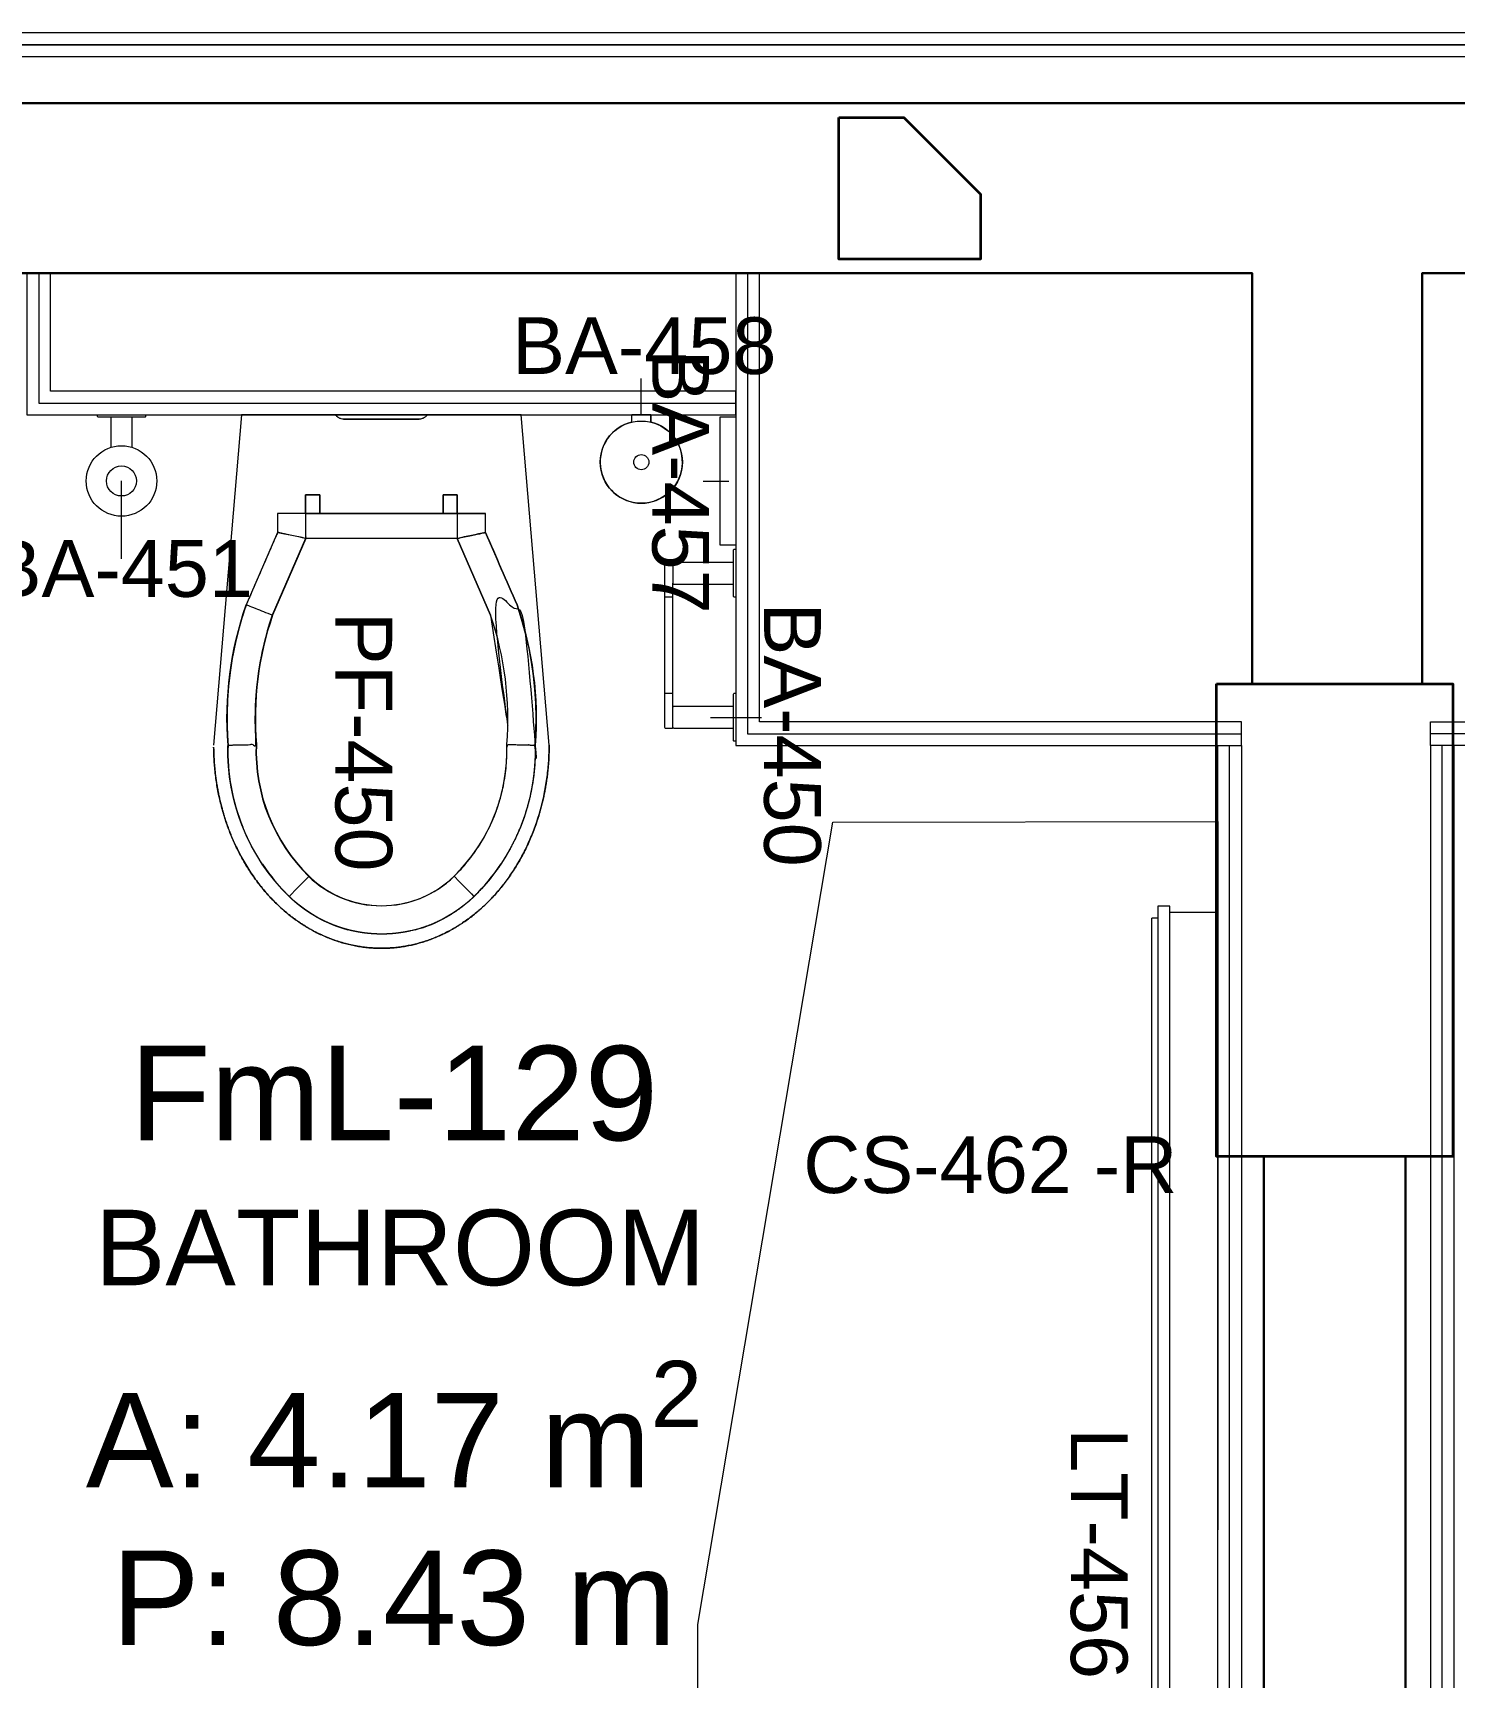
# Model space of a CAD drawing. Header units: centimetres. Extents: x 118932 to 154602, y -32682 to -23521.
# Drawn here: x 140095.6 to 140245.9, y -30544.3 to -30370.3 of the extents above; entities that cross this region are included whole.
import ezdxf

# ---------------------------------------------------------------- set-up
doc = ezdxf.new("R2010")
doc.units = ezdxf.units.CM
doc.header["$LTSCALE"] = 50
doc.header["$MEASUREMENT"] = 0
for name, color, linetype, lineweight, true_color in [('GEN_00_BL_Yazı', 7, 'Continuous', 0, 0x4f5250), ('GEN_00_BL_Ölçü Dış', 7, 'Continuous', 5, 0x766a5e), ('GEN_01_TA_Kolon', 7, 'Continuous', 35, 0xd05d28), ('GEN_02_TF_Islak Hacim', 7, 'Continuous', 5, 0x007cb0), ('GEN_02_TF_Mobilya', 7, 'Continuous', 5, 0x745e3d), ('GEN_05_ML_Alçıpan', 7, 'Continuous', 18, 0x008b29), ('GEN_05_ML_Alçıpan_giydirme', 7, 'Continuous', 18, 0x7ebab5), ('KALACAK DUVARLAR', 7, 'Continuous', 30, 0x005387)]:
    doc.layers.add(name, color=color, linetype=linetype, lineweight=lineweight, true_color=true_color)
doc.styles.add('ARIAL', font='arial.ttf')
doc.styles.add('Arial_6', font='arial.ttf', dxfattribs={"height": 59.53249999999996})

# ---------------------------------------------------------------- blocks, each defined once
blk = doc.blocks.new('LEVEL 0_B BLOK_KOLON')
at = {"layer": 'GEN_01_TA_Kolon'}
for points, elevation in [([(-811.1121921471786, -793.0795261819294), (-804.2335124909878, -793.0795261819294), (-796.1121921474114, -801.2008465257386), (-796.1110584691633, -808.0795261833264), (-811.1119992816821, -808.0795261816966)], -2.068722125861613e-07), ([(-771.1309794653207, -853.0310308213375), (-746.1309794054832, -853.0310308213375), (-746.1309794054832, -903.0454483001522), (-771.1309794653207, -903.0454483001522)], -7.534627147705041e-08)]:
    blk.add_lwpolyline(points, close=True, dxfattribs=dict(at, elevation=elevation))
blk = doc.blocks.new('KALACAK DUVALAR LEVEL 0 B BLOK')
at = {"layer": 'KALACAK DUVARLAR'}
blk.add_lwpolyline([(-863.8764892046456, -998.8188679559389), (-863.8764892046165, -955.3375758091861), (-654.4998355545395, -955.3388266695256), (-654.4998355545395, -937.3378526063789), (-876.6310398313799, -937.3378526068263), (-1091.499449929339, -937.337853717494), (-1091.499449929426, -955.3378526061533), (-881.8764892046165, -955.3378526067972), (-881.8764892046165, -998.8188676427235)], dxfattribs=at)
for points, elevation in [([(-880.6312977085181, -1048.833285434754), (-880.6312977088382, -1588.87508151216)], -5.565453088304812e-08), ([(-865.6312977120106, -1588.818867946626), (-865.6312977085181, -1048.833285434754)], -7.003103606819854e-08)]:
    blk.add_lwpolyline(points, dxfattribs=dict(at, elevation=elevation))
blk = doc.blocks.new('sanitary bag dispenser - BA-457 BAG DISPENSER-14823600-TYPE J')
at = {"layer": 'GEN_00_BL_Yazı'}
blk.add_line((144.9999999998836, -37.40748252975754), (144.9999999998836, -10.49820092064328), dxfattribs=at)
at = {"layer": 'GEN_02_TF_Islak Hacim'}
blk.add_lwpolyline([(212.9999999998836, -3.000000000116415), (212.9999999998836, -19.43181436625309), (76.99999999988358, -19.43181436625309), (76.99999999988358, -3.000000000116415)], close=True, dxfattribs=at)
at = {"layer": 'GEN_00_BL_Yazı', "insert": (5.878663913579658, -31.37134905031417), "char_height": 59.99999999999999, "width": 265.4210396752638, "attachment_point": 1, "style": 'Arial_6'}
blk.add_mtext('BA-457', dxfattribs=at)
blk = doc.blocks.new('Toilet_wall_hung_6505 - PF-450 TOILET-12873441-TYPE GxL')
at = {"layer": 'GEN_02_TF_Islak Hacim'}
for p, q in [((-91.8324204403907, 508.9112570367288), (-95.16203026054427, 512.3234511836199)), ((91.4247488748515, 508.9303767504171), (94.76495611004066, 512.3321966544027)), ((-177.4999999997672, 355), (-147.9647887323517, 5.500000000232831)), ((-177.4999999997672, 355), (-147.9647887323517, 5.500000000232831)), ((147.9647887325846, 5.500000001862645), (177.5000000002328, 355)), ((147.9647887325846, 5.500000001862645), (177.5000000002328, 355)), ((-80.19406980439089, 136.2413519554539), (-115.5406358734472, 217.5367191752885)), ((-115.5406358734472, 217.5367191752885), (-80.19406980439089, 136.2396172164008)), ((-80.19406980439089, 136.2396172164008), (-115.5406358734472, 217.5367191752885)), ((79.80593019560911, 136.2396172164008), (115.1524962647818, 217.5367191752885)), ((109.8059301956091, 129.999999992433), (143.1323062194278, 206.6506648474606)), ((109.8059301956091, 129.999999992433), (143.1323062194278, 206.6506648474606)), ((-110.1940698043909, 129.999999992433), (-110.1940698043909, 109.999999992433)), ((-110.1940698043909, 129.999999992433), (-110.1940698043909, 109.999999992433)), ((-80.19406980439089, 136.2396172164008), (79.80593019560911, 136.2396172164008)), ((-80.19406980439089, 109.999999992433), (-80.19406980439089, 136.2396172164008)), ((109.8059301956091, 109.999999992433), (109.8059301956091, 129.999999992433)), ((109.8059301956091, 109.999999992433), (109.8059301956091, 129.999999992433)), ((-110.1940698043909, 109.999999992433), (109.8059301956091, 109.999999992433)), ((-80.19406980439089, 109.999999992433), (-110.1940698043909, 109.999999992433)), ((-65.19999999995343, 89.999999992433), (-80.19999999995343, 89.999999992433)), ((80.20000000006985, 89.999999992433), (65.20000000006985, 89.999999992433)), ((-147.9647887323517, 5.500000000232831), (147.9647887325846, 5.500000001862645))]:
    blk.add_line(p, q, dxfattribs=at)
at = {"layer": 'GEN_02_TF_Islak Hacim', "flags": 128}
blk.add_lwpolyline([(-143.5204459124943, 206.6506650417577, -0.1028926520793798), (-162.6940700580599, 355.0000211439328, -0.2081472380731709), (-98.00872305769008, 515.1613378876355, -0.4072872596261914), (97.6205833456479, 515.1613379885675, -0.2081472521984395), (162.3059289491503, 355.0000162544893, -0.1028926618060806), (143.1323062194278, 206.6506648474606), (147.6641427372815, 220.6249265946681), (151.6335328461137, 234.7692355480976), (155.0341263689334, 249.0609638305614), (157.8604830809636, 263.4772477255901), (160.1080814149464, 277.9950242541963), (161.7733256926294, 292.591068070964), (162.8535518785939, 307.242028619512), (163.3470318410546, 321.924467488192), (163.2529761178885, 336.6148959069978), (162.5715351776453, 351.289812324103), (162.3059301956091, 354.9999999997672, 0.1030029902377948), (146.6214482205687, 441.8384031598689)], format="xyb", dxfattribs=at)
at = {"layer": 'GEN_02_TF_Islak Hacim'}
for points in [[(76.56922297435813, 493.7870349778095, 0.1951737102364178), (-0.04158638569060713, 524.9998943052487, 0.1960907445518089), (-77.0172577907797, 493.7286338406848, 0.2102157906826558), (-132.65794166259, 354.2746835044818)], [(80.16276268602815, 136.1693471191684), (115.5406358726323, 217.5367191722617, 0.1032290791750265), (132.6579416629393, 354.2746835044818, 0.2102157906826558), (77.01725779124536, 493.7286338402191, 0.1980671556698894), (3.958120942115784e-09, 524.9996784181567, 0.1980671556698894), (-77.0172577892663, 493.7286338421982), (-82.43998296570498, 499.2858588945819), (-91.83240247378126, 508.9112386244815)], [(-95.16204381664284, 512.3234650759259), (-97.9690363269765, 515.200079441187, 0.05136561223516341), (-126.2675480938051, 481.0449030203745)], [(132.2698003617115, 354.2746838098392, 0.2103475836994491), (76.56242984894197, 493.79391092679), (82.0024093769025, 499.3342350176536), (91.42473030590918, 508.9303578389809)], [(125.8794084851397, 481.0449030203745, 0.05136561223516352), (97.58089671831112, 515.200079441187), (94.76496993727051, 512.332210736582)]]:
    blk.add_lwpolyline(points, format="xyb", dxfattribs=at)
at = {"layer": 'GEN_02_TF_Islak Hacim', "flags": 128}
blk.add_lwpolyline([(-162.6940698043909, 354.9999999997672), (-163.524091135012, 340.332737194607), (-163.7669144632528, 325.6440146348905), (-163.4221513235243, 310.9573311432032), (-162.4903532633325, 296.2961822802899), (-160.9730109605007, 281.6840227567591), (-158.8725518395659, 267.1442289106781), (-156.1923361866502, 252.7000613105483), (-152.9366517751478, 238.3746275432641), (-149.1107070057187, 224.1908452470088), (-144.7206225738628, 210.1714054477634), (-143.520445828326, 206.6506648474606), (-110.1940698043909, 129.999999992433), (-110.1940698043909, 109.999999992433)], dxfattribs=at)
at = {"layer": 'GEN_02_TF_Islak Hacim'}
for points in [[(-65.19999999995343, 109.999999992433), (-65.19999999995343, 89.999999992433), (-80.19999999995343, 89.999999992433), (-80.19999999995343, 109.999999992433), (-80.19999999995343, 89.999999992433), (-65.19999999995343, 89.999999992433)], [(80.20000000006985, 109.999999992433), (80.20000000006985, 89.999999992433), (65.20000000006985, 89.999999992433), (65.20000000006985, 109.999999992433), (65.20000000006985, 89.999999992433), (80.20000000006985, 89.999999992433)]]:
    blk.add_lwpolyline(points, close=True, dxfattribs=at)
for centre, radius, start, end in [((-0.1940698043908924, 414.999999992433), 139.9999999999998, 104.713112339407, 119.5056488478491), ((-0.1940698043908924, 414.999999992433), 139.9999999999999, 60.44140170118173, 75.18098876530222), ((-0.1940698043908924, 414.999999992433), 109.9999999999944, 45.7018146388617, 134.2981853611383), ((53.6797313982388, 360.7548834200716), 186.4503185408559, 134.5052709801788, 181.9917510422398), ((-54.06786392186768, 360.7548881325638), 186.4503102135913, 358.0082460124503, 45.49472956506647), ((203.5236424021423, 326.9186125372071), 337.2927693665904, 175.3479252573363, 198.9227847012186), ((-203.9117370892782, 326.9186021421338), 337.2927235016795, 341.0772144879488, 4.652076373524905)]:
    blk.add_arc(centre, radius, start, end, dxfattribs=at)
for points, weights, knots in [([(-177.5, 355), (-177.4999999998836, 433.6954618138261), (-145.0152454139898, 501.8477309069131), (-88.74999999976717, 541.1954618138261), (-32.48475458589382, 580.5431927205063), (32.48475458612666, 580.5431927205063), (88.75000000023283, 541.1954618137097), (145.015245414339, 501.8477309067967), (177.5000000002328, 433.6954618137098), (177.5000000002328, 355), (177.5000000002328, 371.0819623933639), (174.5081322797341, 403.24509768805), (161.2697634950746, 449.0712193055078), (139.9446580567164, 490.1800485517597), (111.6021331066731, 524.5104308855953), (77.66344849648885, 550.3408402897185), (39.83025506802369, 566.3760475500021), (13.27696895285044, 570), (2.328306436538696e-10, 570), (-13.27696895261761, 570), (-39.83025506790727, 566.3760475500021), (-77.66344849637244, 550.3408402897185), (-111.6021331065567, 524.5104308855953), (-139.9446580566, 490.1800485517597), (-161.2697634948418, 449.0712193055078), (-174.5081322795013, 403.24509768805), (-177.4999999997672, 371.0819623933639), (-177.4999999997672, 355)], [1, 0.9106836025229589, 0.9106836025229589, 0.9999999999999999, 0.9106836025229588, 0.9106836025229588, 1, 0.9106836025229591, 0.9106836025229591, 1, 1, 1, 1, 1, 1, 1, 1, 1, 1, 1, 1, 1, 1, 1, 1, 1, 1, 1], [0, 0, 0, 0, 1.047197551196598, 1.047197551196598, 1.047197551196598, 2.094395102393197, 2.094395102393197, 2.094395102393197, 3.141592653589797, 3.141592653589797, 3.141592653589797, 3.284449796446939, 3.427306939304082, 3.570164082161225, 3.713021225018368, 3.855878367875511, 3.998735510732654, 4.141592653589797, 4.141592653589797, 4.141592653589797, 4.284449796446939, 4.427306939304082, 4.570164082161225, 4.713021225018368, 4.855878367875511, 4.998735510732654, 5.141592653589797, 5.141592653589797, 5.141592653589797, 5.141592653589797]), ([(-115.5406358721666, 217.5367191722617), (-130.6494930611225, 261.6088817132404), (-136.4366200566292, 307.8381174599053), (-132.6579416620079, 354.274683506228), (-136.4366200971417, 307.8381177182309), (-130.6494936542585, 261.6088817126583), (-115.5406358734472, 217.5367191756377), (-117.6298573071836, 216.7274461190682), (-121.8081229113741, 215.1027123290114), (-129.7649788194103, 212.0104908599751), (-137.3150593546452, 209.0699516624445), (-142.4515416671056, 207.0676702725468), (-143.5203154120827, 206.6503648901125), (-143.5204458280932, 206.6506648474606), (-160.0784609639086, 254.4303196020192), (-166.5602058765944, 304.580596334883), (-162.6940698048566, 354.9999999941792), (-162.7185005719075, 356.5241664081113), (-162.7429313394241, 358.0483328163391), (-162.7673621069407, 359.5724992246833), (-162.7254141577287, 362.457992792828), (-162.6834662085166, 365.3434863610892), (-162.6415182593046, 368.2289799294667), (-162.4842148973839, 371.1104879400227), (-162.3269115354633, 373.9919959506951), (-162.1696081737755, 376.8735039611347), (-161.8972010508878, 379.7464166160207), (-161.6247939281166, 382.6193292706739), (-161.3523868052289, 385.4922419255599), (-160.9653117147973, 388.3519631773233), (-160.5782366244821, 391.2116844288539), (-160.1911615339341, 394.0714056805009), (-159.6900377135025, 396.9133605848765), (-159.188913893071, 399.7553154894849), (-158.6877900726395, 402.5972703942098), (-158.0734192135278, 405.416912429966), (-157.4590483541833, 408.2365544657223), (-156.8446774953045, 411.056196501595), (-156.1180424594786, 413.8490148428828), (-155.3914074236527, 416.6418331841705), (-154.6647723880596, 419.4346515254583), (-153.8270356367575, 422.1961782586295), (-152.9892988855718, 424.9577049919171), (-152.151562134386, 427.7192317252047), (-151.2040638679173, 430.4450489968294), (-150.2565656012157, 433.1708662682213), (-149.3090673347469, 435.896683539846), (-148.2533233478898, 438.5824306233553), (-147.1975793611491, 441.2681777069811), (-146.141835374292, 443.9539247906068), (-144.9795346324099, 446.5953050638782), (-143.8172338906443, 449.2366853371495), (-142.6549331488786, 451.8780656104209), (-141.3879350852221, 454.4708534283563), (-140.1209370213328, 457.0636412464082), (-138.8539389576763, 459.6564290645765), (-137.4842704987386, 462.1964765198063), (-136.114602039801, 464.7365239751525), (-134.7449335806305, 467.2765714306151), (-133.274785903981, 469.759814989171), (-131.8046382270986, 472.2430585476104), (-130.3344905505655, 474.7263021062827), (-128.7662155784201, 477.1487691081129), (-127.1979406066239, 479.5712361098267), (-125.6296656344784, 481.9937031118898), (-123.9657722727861, 484.3515181265539), (-122.301878910861, 486.7093331411015), (-120.6379855491687, 489.0671481556492), (-118.8811356719816, 491.3565391820157), (-117.124285794911, 493.645930208615), (-115.3674359178403, 495.9353212350979), (-113.5204401103547, 498.1526257359656), (-111.673444302869, 500.3699302369496), (-109.8264484954998, 502.5872347379336), (-107.8922615570482, 504.7289054992143), (-105.9580746183638, 506.870576260495), (-104.0238876795629, 509.0122470217757), (-102.0056038966868, 511.0748578270432), (-99.98732011357788, 513.1374686321942), (-97.96903633058537, 515.2000794373453), (-97.48012777685653, 515.6702672408428), (-96.9912192231277, 516.1404550442239), (-96.50231066928245, 516.6106428479543), (-95.12218457798008, 517.8673177653691), (-93.74205848644488, 519.1239926829003), (-92.36193239490967, 520.3806676004315), (-90.93265666393563, 521.5811469885521), (-89.50338093284518, 522.7816263766726), (-88.07410520187113, 523.9821057646768), (-86.59796636761166, 525.124469112372), (-85.12182753335219, 526.2668324603001), (-83.64568869885989, 527.4091958079953), (-82.12504826846998, 528.4916155778337), (-80.60440783808008, 529.5740353476722), (-79.08376740769017, 530.6564551172778), (-77.52105808153283, 531.6771996684838), (-75.95834875537548, 532.6979442195734), (-74.3956394289853, 533.7186887707794), (-72.79336120875087, 534.6761251296848), (-71.1910829882836, 535.6335614883574), (-69.58880476804916, 536.5909978473792), (-67.94952095695771, 537.483594320016), (-66.31023714563344, 538.3761907926528), (-64.67095333442558, 539.2687872651732), (-62.99728643684648, 540.0951158876996), (-61.32361953915097, 540.9214445102261), (-59.64995264145546, 541.747773132869), (-57.94458016753197, 542.5065119557548), (-56.23920769349206, 543.2652507786406), (-54.53383521945216, 544.0239896016428), (-52.79948540125042, 544.713924804586), (-51.06513558281586, 545.4038600075291), (-49.33078576473054, 546.0937952104723), (-47.57023319171276, 546.7138230444398), (-45.80968061904423, 547.3338508784072), (-44.04912804602645, 547.9538787121419), (-42.26518922718242, 548.5030072648078), (-40.48125040833838, 549.0521358174738), (-38.69731158949435, 549.6012643700233), (-36.89284044620581, 550.0786151527427), (-35.08836930303369, 550.5559659355786), (-33.28389815986156, 551.033316718298), (-31.46178146102466, 551.4381260715891), (-29.63966476218775, 551.842935425113), (-27.81754806323443, 552.2477447786368), (-25.98070080694743, 552.5793650941923), (-24.14385355054401, 552.9109854097478), (-22.30700629425701, 553.2426057253033), (-20.45836704433896, 553.5005064811558), (-18.60972779430449, 553.7584072371246), (-16.76108854450285, 554.0163079928607), (-14.90361472917721, 554.200076602865), (-13.04614091385156, 554.3838452128693), (-11.18866709829308, 554.5676138231065), (-9.325330279534683, 554.6769562966656), (-7.4619934608927, 554.7862987702247), (-5.598656642250717, 554.8956412437838), (-3.732437761500478, 554.9303826563992), (-1.866218880750239, 554.9651240688981), (0, 554.9998654813971), (0.5489211170934141, 554.9958760169102), (1.097842234303243, 554.9918865526561), (1.646763351396658, 554.9878970882855), (3.512280127848499, 554.9260340621695), (5.377796904067509, 554.864171035937), (7.243313680170104, 554.8023080095882), (9.104864380788058, 554.6658936933381), (10.96641508152243, 554.5294793770881), (12.82796578214038, 554.3930650609545), (14.68257232301403, 554.1823176885955), (16.53717886388768, 553.97157031612), (18.39178540511057, 553.760822943761), (20.23648081137799, 553.4760796660557), (22.08117621799465, 553.1913363884669), (23.92587162402924, 552.906593110878), (25.75770477671176, 552.5483094562078), (27.58953792962711, 552.1900258017704), (29.42137108265888, 551.8317421471002), (31.23741143930238, 551.4004912931705), (33.05345179617871, 550.9692404393572), (34.8694921528222, 550.5379895853112), (36.66683443647344, 550.0344614414498), (38.46417672024108, 549.5309332973557), (40.26151900435798, 549.0274051533779), (42.0372878506314, 548.4524052570341), (43.81305669690482, 547.8774053606903), (45.58882554317825, 547.3024054642301), (47.3401801007567, 546.6568536926061), (49.09153465845156, 546.0113019208657), (50.84288921614643, 545.3657501492416), (52.56702769140247, 544.6506792474538), (54.29116616689134, 543.935608345666), (56.01530464214738, 543.2205374438781), (57.70946878148243, 542.4370913729072), (59.40363292058464, 541.6536453019362), (61.09779705980327, 540.8701992307324), (62.75927656155545, 540.019631337258), (64.42075606342405, 539.1690634435508), (66.08223556505982, 538.3184955499601), (67.70837241690606, 537.4021665608743), (69.33450926851947, 536.4858375716722), (70.96064612036571, 535.5695085827028), (72.54883884976152, 534.5888844291912), (74.13703157939017, 533.6082602755632), (75.72522430878598, 532.6276361218188), (77.27293214644305, 531.584285593126), (78.82063998421654, 530.5409350644331), (80.36834782187361, 529.4975845357403), (81.87309476535302, 528.393176770187), (83.37784170894884, 527.2887690047501), (84.88258865254465, 526.1843612391967), (86.34196742775384, 525.0206630537286), (87.80134620307945, 523.8569648682605), (89.26072497817222, 522.693266682676), (90.67240089050028, 521.4721397460671), (92.08407680271193, 520.2510128094582), (93.49575271504, 519.0298858727328), (94.85746738407761, 517.7532837276813), (96.21918205311522, 516.4766815826297), (97.58089672192, 515.2000794373453), (98.65724569873419, 514.1206569147762), (99.73359467566479, 513.0412343922071), (100.8099436525954, 511.9618118694052), (102.7842010833556, 509.8570220082765), (104.7584585139994, 507.752232146915), (106.7327159447595, 505.6474422855536), (108.6212250348181, 503.465386791504), (110.5097341251094, 501.2833312974544), (112.3982432151679, 499.1012758034049), (114.1979827530449, 496.8454454998719), (115.9977222911548, 494.5896151962224), (117.7974618289154, 492.3337848926894), (119.5055526153883, 490.0077886270592), (121.2136434017448, 487.6817923613125), (122.9217341882177, 485.3557960955659), (124.5354436421767, 482.9633549655555), (126.1491530961357, 480.5709138354287), (127.7628625500947, 478.1784727054182), (129.2796090808697, 475.7234141064109), (130.7963556114119, 473.2683555074036), (132.313102141954, 470.8132969083963), (133.730459278333, 468.2995484104613), (135.1478164148284, 465.7857999126427), (136.5651735512074, 463.2720514148241), (137.8808738243533, 460.7036344794324), (139.1965740976157, 458.1352175440406), (140.5122743709944, 455.5668006086489), (141.7242129411316, 452.9478241549805), (142.9361515112687, 450.328847701312), (144.148090081173, 447.7098712475272), (145.2543281050166, 445.0445250791963), (146.3605661290931, 442.3791789108654), (147.4668041529367, 439.713832742651), (148.4655718856957, 437.0063808447449), (149.4643396185711, 434.2989289469551), (150.4631073513301, 431.5914770492818), (151.3528069778113, 428.8462507675868), (152.242506604176, 426.1010244860081), (153.13220623089, 423.355798204313), (153.9114144211635, 420.5771893152269), (154.6906226116698, 417.7985804260243), (155.4698308018269, 415.0199715370545), (156.1373009893578, 412.2124252218055), (156.804771177005, 409.4048789067892), (157.4722413645359, 406.5973325916566), (158.0269057393307, 403.7653403257718), (158.5815701141255, 400.9333480597707), (159.1362344891531, 398.1013557940023), (159.5772057063878, 395.2494481607573), (160.0181769236224, 392.3975405275123), (160.4591481407406, 389.5456328943837), (160.7857207405614, 386.6783723377157), (161.1122933404986, 383.8111117810477), (161.4388659406686, 380.9438512243796), (161.6505174766062, 378.0658247495303), (161.8621690127766, 375.1877982745646), (162.0738205490634, 372.3097717997152), (162.1702124238946, 369.4255836351076), (162.2666042987257, 366.5413954705), (162.3629961735569, 363.6572073058924), (162.3439741808688, 360.771471537184), (162.3249521882972, 357.885735768592), (162.3059301956091, 354.9999999997672)], [1, 0.9859414872090967, 0.9859414872090967, 1, 0.9859414838712147, 0.9859414838712147, 1, 1, 1, 1, 1, 1, 1, 1, 0.9860320142406597, 0.9860320142406597, 1, 1, 1, 1, 1, 1, 1, 1, 1, 1, 1, 1, 1, 1, 1, 1, 1, 1, 1, 1, 1, 1, 1, 1, 1, 1, 1, 1, 1, 1, 1, 1, 1, 1, 1, 1, 1, 1, 1, 1, 1, 1, 1, 1, 1, 1, 1, 1, 1, 1, 1, 1, 1, 1, 1, 1, 1, 1, 1, 1, 1, 1, 1, 1, 1, 1, 1, 1, 1, 1, 1, 1, 1, 1, 1, 1, 1, 1, 1, 1, 1, 1, 1, 1, 1, 1, 1, 1, 1, 1, 1, 1, 1, 1, 1, 1, 1, 1, 1, 1, 1, 1, 1, 1, 1, 1, 1, 1, 1, 1, 1, 1, 1, 1, 1, 1, 1, 1, 1, 1, 1, 1, 1, 1, 1, 1, 1, 1, 1, 1, 1, 1, 1, 1, 1, 1, 1, 1, 1, 1, 1, 1, 1, 1, 1, 1, 1, 1, 1, 1, 1, 1, 1, 1, 1, 1, 1, 1, 1, 1, 1, 1, 1, 1, 1, 1, 1, 1, 1, 1, 1, 1, 1, 1, 1, 1, 1, 1, 1, 1, 1, 1, 1, 1, 1, 1, 1, 1, 1, 1, 1, 1, 1, 1, 1, 1, 1, 1, 1, 1, 1, 1, 1, 1, 1, 1, 1, 1, 1, 1, 1, 1, 1, 1, 1, 1, 1, 1, 1, 1, 1, 1, 1, 1, 1, 1, 1, 1, 1, 1, 1, 1, 1, 1, 1, 1, 1, 1, 1, 1, 1, 1, 1, 1, 1, 1, 1], [0, 0, 0, 0, 0.4114589115173874, 0.4114589115173874, 0.4114589115173874, 0.8229178720536812, 0.8229178720536812, 0.8229178720536812, 0.965775014910824, 1.108632157767967, 1.394346443482253, 1.608632157767967, 1.822917872053681, 1.822917872053681, 1.822917872053681, 2.233045212573849, 2.233045212573849, 2.233045212573849, 3.233045212573849, 3.233045212573849, 3.233045212573849, 4.233045212573849, 4.233045212573849, 4.233045212573849, 5.233045212573849, 5.233045212573849, 5.233045212573849, 6.233045212573849, 6.233045212573849, 6.233045212573849, 7.233045212573849, 7.233045212573849, 7.233045212573849, 8.233045212573849, 8.233045212573849, 8.233045212573849, 9.233045212573849, 9.233045212573849, 9.233045212573849, 10.23304521257385, 10.23304521257385, 10.23304521257385, 11.23304521257385, 11.23304521257385, 11.23304521257385, 12.23304521257385, 12.23304521257385, 12.23304521257385, 13.23304521257385, 13.23304521257385, 13.23304521257385, 14.23304521257385, 14.23304521257385, 14.23304521257385, 15.23304521257385, 15.23304521257385, 15.23304521257385, 16.23304521257385, 16.23304521257385, 16.23304521257385, 17.23304521257385, 17.23304521257385, 17.23304521257385, 18.23304521257385, 18.23304521257385, 18.23304521257385, 19.23304521257385, 19.23304521257385, 19.23304521257385, 20.23304521257385, 20.23304521257385, 20.23304521257385, 21.23304521257385, 21.23304521257385, 21.23304521257385, 22.23304521257385, 22.23304521257385, 22.23304521257385, 23.23304521257385, 23.23304521257385, 23.23304521257385, 24.23304521257385, 24.23304521257385, 24.23304521257385, 25.23304521257385, 25.23304521257385, 25.23304521257385, 26.23304521257385, 26.23304521257385, 26.23304521257385, 27.23304521257385, 27.23304521257385, 27.23304521257385, 28.23304521257385, 28.23304521257385, 28.23304521257385, 29.23304521257385, 29.23304521257385, 29.23304521257385, 30.23304521257385, 30.23304521257385, 30.23304521257385, 31.23304521257385, 31.23304521257385, 31.23304521257385, 32.23304521257385, 32.23304521257385, 32.23304521257385, 33.23304521257385, 33.23304521257385, 33.23304521257385, 34.23304521257385, 34.23304521257385, 34.23304521257385, 35.23304521257385, 35.23304521257385, 35.23304521257385, 36.23304521257385, 36.23304521257385, 36.23304521257385, 37.23304521257385, 37.23304521257385, 37.23304521257385, 38.23304521257385, 38.23304521257385, 38.23304521257385, 39.23304521257385, 39.23304521257385, 39.23304521257385, 40.23304521257385, 40.23304521257385, 40.23304521257385, 41.23304521257385, 41.23304521257385, 41.23304521257385, 42.23304521257385, 42.23304521257385, 42.23304521257385, 43.23304521257385, 43.23304521257385, 43.23304521257385, 44.23304521257385, 44.23304521257385, 44.23304521257385, 45.23304521257385, 45.23304521257385, 45.23304521257385, 46.23304521257385, 46.23304521257385, 46.23304521257385, 47.23304521257385, 47.23304521257385, 47.23304521257385, 48.23304521257385, 48.23304521257385, 48.23304521257385, 49.23304521257385, 49.23304521257385, 49.23304521257385, 50.23304521257385, 50.23304521257385, 50.23304521257385, 51.23304521257385, 51.23304521257385, 51.23304521257385, 52.23304521257385, 52.23304521257385, 52.23304521257385, 53.23304521257385, 53.23304521257385, 53.23304521257385, 54.23304521257385, 54.23304521257385, 54.23304521257385, 55.23304521257385, 55.23304521257385, 55.23304521257385, 56.23304521257385, 56.23304521257385, 56.23304521257385, 57.23304521257385, 57.23304521257385, 57.23304521257385, 58.23304521257385, 58.23304521257385, 58.23304521257385, 59.23304521257385, 59.23304521257385, 59.23304521257385, 60.23304521257385, 60.23304521257385, 60.23304521257385, 61.23304521257385, 61.23304521257385, 61.23304521257385, 62.23304521257385, 62.23304521257385, 62.23304521257385, 63.23304521257385, 63.23304521257385, 63.23304521257385, 64.23304521257384, 64.23304521257384, 64.23304521257384, 65.23304521257384, 65.23304521257384, 65.23304521257384, 66.23304521257384, 66.23304521257384, 66.23304521257384, 67.23304521257384, 67.23304521257384, 67.23304521257384, 68.23304521257384, 68.23304521257384, 68.23304521257384, 69.23304521257384, 69.23304521257384, 69.23304521257384, 70.23304521257384, 70.23304521257384, 70.23304521257384, 71.23304521257384, 71.23304521257384, 71.23304521257384, 72.23304521257384, 72.23304521257384, 72.23304521257384, 73.23304521257384, 73.23304521257384, 73.23304521257384, 74.23304521257384, 74.23304521257384, 74.23304521257384, 75.23304521257384, 75.23304521257384, 75.23304521257384, 76.23304521257384, 76.23304521257384, 76.23304521257384, 77.23304521257384, 77.23304521257384, 77.23304521257384, 78.23304521257384, 78.23304521257384, 78.23304521257384, 79.23304521257384, 79.23304521257384, 79.23304521257384, 80.23304521257384, 80.23304521257384, 80.23304521257384, 81.23304521257384, 81.23304521257384, 81.23304521257384, 82.23304521257384, 82.23304521257384, 82.23304521257384, 83.23304521257384, 83.23304521257384, 83.23304521257384, 84.23304521257384, 84.23304521257384, 84.23304521257384, 84.23304521257384]), ([(-76.95056945760734, 493.79391092679), (-114.8216524077579, 456.6087368606823), (-134.5026565837907, 407.3176203307231), (-132.6579399703769, 354.2746838098392), (-136.0046623208327, 354.3547543237219), (-142.7289363244781, 354.5096645274898), (-152.7246939592296, 354.7531769170891), (-160.6381387435831, 354.9484343110817), (-162.6940648267046, 354.9998128571315), (-162.6940698043909, 354.9999999997672), (-163.0885665253736, 369.8318721406395), (-161.9613002188271, 384.6261051230831), (-159.3241364139831, 399.2269758480834)], [1, 0.943504881061637, 0.943504881061637, 1, 1, 1, 1, 1, 1, 1, 0.9964913558062053, 0.9964913558062053, 0.9999999999999999], [0, 0, 0, 0, 0.8293002945074228, 0.8293002945074228, 0.8293002945074228, 1.043586008793137, 1.257871723078851, 1.543586008793137, 1.829300294507423, 1.829300294507423, 1.829300294507423, 2.034582329760802, 2.034582329760802, 2.034582329760802, 2.034582329760802]), ([(162.3059301959584, 354.9999999941792), (166.172066267929, 304.580596334883), (159.6903213552432, 254.4303196020192), (143.1323062202428, 206.6506648494396), (132.0235142116435, 181.1004432290792), (120.9147222037427, 155.5502216108143), (109.8059301957255, 129.999999992433), (109.8059301956091, 123.3333333258051), (109.8059301956091, 116.6666666590609), (109.8059301956091, 109.999999992433), (99.80593019560911, 109.999999992433), (89.80593019560911, 109.999999992433), (79.80593019560911, 109.999999992433), (79.80593019560911, 118.7465390671277), (79.80593019560911, 127.4930781417061), (79.80593019560911, 136.2396172164008), (91.58811888529453, 163.3386512028519), (103.37030757498, 190.4376851889538), (115.1524962646654, 217.5367191752885), (130.2613540455932, 261.6088817126583), (136.0484804882435, 307.8381177182309), (132.2698003614787, 354.2746838124003), (135.6166728320532, 354.3497666139156), (142.3407543633366, 354.5123216637876), (152.3365796516882, 354.7522334025707), (160.2499995866092, 354.9485232601874), (162.3059074268676, 355.0002969329944), (162.3059301956091, 354.9999999997672)], [1, 0.9860320142406597, 0.9860320142406597, 1, 1, 1, 1, 1, 1, 1, 1, 1, 1, 1, 1, 1, 1, 1, 1, 0.9859414838712147, 0.9859414838712147, 1, 1, 1, 1, 1, 1, 1], [0, 0, 0, 0, 0.4101273405201677, 0.4101273405201677, 0.4101273405201677, 1.410127340520168, 1.410127340520168, 1.410127340520168, 2.410127340520168, 2.410127340520168, 2.410127340520168, 3.410127340520168, 3.410127340520168, 3.410127340520168, 4.410127340520168, 4.410127340520168, 4.410127340520168, 5.410127340520168, 5.410127340520168, 5.410127340520168, 5.821586301056461, 5.821586301056461, 5.821586301056461, 6.035872015342176, 6.25015772962789, 6.535872015342176, 6.821586301056461, 6.821586301056461, 6.821586301056461, 6.821586301056461])]:
    blk.add_rational_spline(points, weights, degree=3, knots=knots, dxfattribs=at)
for points, knots in [([(115.1524962647818, 217.5367191752885), (118.2863395826425, 216.3228052491322), (124.5579219795763, 213.8832396742655), (133.8540306555806, 210.2677017758833), (141.2190576988505, 207.3971125819953), (143.1321323304437, 206.6502649021568), (143.1323062194278, 206.6506648474606)], [-1, -1, -1, -1, -0.7857142857142857, -0.5714285714285714, -0.2857142857142857, 0, 0, 0, 0]), ([(-80.19406980439089, 136.2396172164008), (-82.81206368235871, 135.6829641372897), (-88.04773868096527, 134.6118054175749), (-95.36666603735648, 133.0823475008365), (-101.6500159956049, 131.7776562061626), (-108.0858738939278, 130.4371506870957), (-110.1940698043909, 130.0048296613386), (-110.1940698043909, 129.999999992433), (-121.3028618124081, 155.5502216108143), (-132.4116538204253, 181.1004432290792), (-143.520445828326, 206.6506648474606), (-132.4116538759554, 181.1004433573689), (-121.3028618402313, 155.5502216749592), (-110.1940698043909, 129.9999999926658), (-100.1940698043909, 132.0804506468121), (-90.19406980439089, 134.1609013009584), (-80.19406980439089, 136.2413519553374), (-26.86073647090234, 136.2413519554539), (26.4725968624698, 136.2413519554539), (79.80593019572552, 136.2413519554539), (79.80593019560911, 127.4942346344469), (79.80593019560911, 118.7471173133235), (79.80593019560911, 109.999999992433), (26.4725968624698, 109.999999992433), (-26.86073647090234, 109.999999992433), (-80.19406980427448, 109.999999992433), (-80.19406980439089, 118.7471173133235), (-80.19406980439089, 127.4942346344469), (-80.19406980439089, 136.2413519554539), (-26.86073647090234, 136.2413519554539), (26.4725968624698, 136.2413519554539), (79.80593019572552, 136.2413519554539), (89.83093695854768, 134.2184168554377), (99.85594372113701, 132.1954817555379), (109.8809504839592, 130.1725466555217)], [0, 0, 0, 0, 0.1666666666666667, 0.3333333333333333, 0.5, 0.6666666666666666, 1, 1, 1, 2, 2, 2, 3, 3, 3, 4, 4, 4, 5, 5, 5, 6, 6, 6, 7, 7, 7, 8, 8, 8, 9, 9, 9, 10, 10, 10, 10]), ([(79.80593019560911, 136.2396172164008), (82.42876610625535, 135.7062445683405), (87.65734582289588, 134.6009718228597), (94.979149752995, 133.0853444361128), (101.2616363393608, 131.7765020594234), (107.6982634569285, 130.4396949379006), (109.8040044804802, 129.995570847881), (109.8059301956091, 129.999999992433)], [0, 0, 0, 0, 0.1666666666666667, 0.3333333333333333, 0.5, 0.6666666666666666, 1, 1, 1, 1]), ([(-48.32714577240404, 5.537008751067333), (-48.20220058702398, 5.724912486504763), (-47.94395522971172, 6.086175112752244), (-47.52376588829793, 6.598165537579916), (-46.92690672853496, 7.23544032254722), (-46.10502717841882, 7.95622658834327), (-45.19608318607789, 8.563546927412972), (-44.42604482930619, 8.975132326595485), (-43.63074305525515, 9.33547843573615), (-42.18154727190267, 9.827555878437124), (-40.87266462598927, 10), (-39.99999999976717, 10), (-13.33333333313931, 10), (13.33333333337214, 10), (40.00000000023283, 10), (13.33333333337214, 10), (-13.33333333325572, 10), (-40, 10), (-13.33333333313931, 10), (13.33333333360497, 10), (40.00000000023283, 10), (40.89212696754839, 10), (42.17805756954476, 9.827546084183268), (43.83709974843077, 9.265197981731035), (44.82057932089083, 8.781717134756036), (45.55553727282677, 8.3206316747237), (46.27035269094631, 7.812061801552773), (46.92875643714797, 7.23544152546674), (47.52029149816372, 6.598165315692313), (47.94345362577587, 6.086175156524405), (48.20231278450228, 5.724912540521473), (48.3273503256496, 5.537008795072325)], [0, 0, 0, 0, 0.04309644056668727, 0.08476310723335395, 0.1264297739000206, 0.2097631072333539, 0.2930964405666873, 0.3347631072333539, 0.3764297739000206, 0.459763107233354, 0.6264297739000206, 0.6264297739000206, 0.6264297739000206, 1.626429773900021, 1.626429773900021, 1.626429773900021, 2.62642977390002, 2.62642977390002, 2.62642977390002, 3.62642977390002, 3.62642977390002, 3.62642977390002, 3.793096440566687, 3.87642977390002, 3.959763107233354, 4.00142977390002, 4.043096440566687, 4.12642977390002, 4.168096440566687, 4.209763107233353, 4.252859547758105, 4.252859547758105, 4.252859547758105, 4.252859547758105])]:
    blk.add_open_spline(points, degree=3, knots=knots, dxfattribs=at)
at = {"layer": 'GEN_00_BL_Yazı', "insert": (49.46050974831451, 213.9687826319132), "char_height": 59.9999999999994, "width": 260.7094235863512, "attachment_point": 7, "rotation": 89.99999999999999, "style": 'Arial_6'}
blk.add_mtext('PF-450', dxfattribs=at)
blk = doc.blocks.new('Accessory-Tissue_Holder-KOHLER-Composed-K-73148 - BA-451 SPARE TP-14820996-TYPE GxL')
at = {"layer": 'GEN_00_BL_Yazı'}
blk.add_line((-52677.95209743921, -5376.578930355376), (-52678.0833713006, -5293.990553202922), dxfattribs=at)
at = {"layer": 'GEN_02_TF_Islak Hacim'}
blk.add_lwpolyline([(-52653.41058490821, -5226.663998528617), (-52667.21006418974, -5226.663998528733), (-52688.7627542672, -5226.663998528617), (-52702.56223354815, -5226.663998528733, -0.414213562373095), (-52703.38851353817, -5225.837718538824), (-52703.38851353794, -5224.163998528617), (-52652.58430491854, -5224.163998528617), (-52652.58430491819, -5225.837718538824, -0.414213562373095)], format="xyb", close=True, dxfattribs=at)
for points in [[(-52688.7627542672, -5226.663998528617, 0.414213562373095), (-52689.43640715012, -5227.337651412003), (-52689.43640715012, -5258.628829290858)], [(-52666.53641130647, -5258.629991742666), (-52666.53641130624, -5227.337651412003, 0.414213562373095), (-52667.21006418974, -5226.663998528733)]]:
    blk.add_lwpolyline(points, format="xyb", dxfattribs=at)
for radius in [37.30444775345772, 15.87961702811097]:
    blk.add_circle((-52677.98821147473, -5294.133204203914), radius, dxfattribs=at)
at = {"layer": 'GEN_00_BL_Yazı', "insert": (-52538.9292987372, -5356.757574870484), "char_height": 59.99999999999928, "width": 265.4210396752608, "attachment_point": 3, "style": 'Arial_6'}
blk.add_mtext('BA-451', dxfattribs=at)
blk = doc.blocks.new('Accessory-Tissue_Holder-KOHLER-Composed-K-73147 - BA-450 TOILET PAPER HOLDER-14820997-TYPE GxL')
at = {"layer": 'GEN_00_BL_Yazı'}
blk.add_line((-51986.67166185484, -5251.059341354296), (-51986.67166185484, -5197.083686678554), dxfattribs=at)
at = {"layer": 'GEN_02_TF_Islak Hacim', "lineweight": 13}
for p, q in [((-52113.78640922881, -5290.7304047785), (-52113.78640922881, -5299.626498528407)), ((-52012.18640922895, -5299.626498528407), (-52012.18640922895, -5290.7304047785))]:
    blk.add_line(p, q, dxfattribs=at)
for points in [[(-52113.78640922881, -5224.163998528617), (-52113.78640922881, -5225.866771610803, -0.414213562373095), (-52114.58363614662, -5226.663998528617), (-52128.5400045712, -5226.663998528617), (-52149.83281388681, -5226.663998528617), (-52163.78918231104, -5226.663998528617, -0.414213562373095), (-52164.58640922885, -5225.866771610803), (-52164.58640922885, -5224.163998528617), (-52113.78640922881, -5224.163998528617)], [(-51961.38640922878, -5224.163998528617), (-51961.38640922878, -5225.866771610919, -0.414213562373095), (-51962.18363614671, -5226.663998528617), (-51976.14000457095, -5226.663998528617), (-51997.4328138869, -5226.663998528617), (-52011.38918231102, -5226.663998528617, -0.414213562373095), (-52012.18640922895, -5225.866771610919), (-52012.18640922895, -5224.163998528617), (-51961.38640922878, -5224.163998528617)], [(-51976.15070327977, -5290.7304047785, 0.414213562373095), (-51975.33635690319, -5289.91605840181), (-51975.33635690319, -5227.467646196368, 0.414213562373095), (-51976.14000457095, -5226.663998528617), (-51997.43281388679, -5226.663998528617, 0.414213562373095), (-51998.23646155454, -5227.467646196368), (-51998.23646155454, -5289.91605840181, 0.414213562373095), (-51997.42211517796, -5290.7304047785)], [(-52149.82211517787, -5290.7304047785, 0.414213562373095), (-52150.63646155444, -5291.54475115519), (-52150.63646155456, -5298.806646844489, 0.4142135623837504), (-52149.81660987053, -5299.626498528407), (-51976.15620858711, -5299.626498528407, 0.414213562373095), (-51975.33635690319, -5298.806646844489), (-51975.33635690319, -5291.54475115519, 0.414213562373095), (-51976.15070327977, -5290.7304047785), (-51997.42211517796, -5290.7304047785), (-52128.55070327979, -5290.7304047785)]]:
    blk.add_lwpolyline(points, format="xyb", dxfattribs=at)
blk.add_lwpolyline([(-52149.83281388681, -5226.663998528617, 0.414213562373095), (-52150.63646155444, -5227.467646196368), (-52150.63646155444, -5289.91605840181, 0.414213562373095), (-52149.82211517787, -5290.7304047785), (-52128.55070327979, -5290.7304047785, 0.414213562373095), (-52127.7363569031, -5289.91605840181), (-52127.7363569031, -5227.467646196368, 0.414213562373095), (-52128.5400045712, -5226.663998528617), (-52149.83281388681, -5226.663998528617)], format="xyb", close=True, dxfattribs=at)
at = {"layer": 'GEN_00_BL_Yazı', "insert": (-52108.14889016538, -5134.189845864661), "char_height": 60, "width": 265.4210396752638, "attachment_point": 1, "style": 'Arial_6'}
blk.add_mtext('BA-450', dxfattribs=at)
blk = doc.blocks.new('Escobillero-pared_Tres-Max-tres_13463624 - BA-458 TOILET BRUSH HOLDER-14820998-TYPE J')
at = {"layer": 'GEN_00_BL_Yazı'}
blk.add_line((2.328306436538696e-10, 49.99999999976717), (2.328306436538696e-10, 88.55689887795597), dxfattribs=at)
at = {"layer": 'GEN_02_TF_Islak Hacim'}
for p, q in [((-9.99999999976717, 42.33497372129932), (-9.99999999976717, 49.99999999976717)), ((-9.99999999976717, 49.99999999976717), (10.00000000023283, 49.99999999976717)), ((10.00000000023283, 49.99999999976717), (-9.99999999976717, 49.99999999976717)), ((-9.99999999976717, 42.33497372129932), (-9.99999999976717, 49.99999999976717)), ((10.00000000023283, 49.99999999976717), (10.00000000023283, 42.33497372129932)), ((10.00000000023283, 42.33497372129932), (10.00000000023283, 49.99999999976717))]:
    blk.add_line(p, q, dxfattribs=at)
for radius in [43.4999999998399, 7.999999999999998]:
    blk.add_circle((2.328306436538696e-10, 0), radius, dxfattribs=at)
blk.add_arc((2.328306436538696e-10, 0), 43.49999999983996, 103.2903046985945, 76.70969530140552, dxfattribs=at)
at = {"layer": 'GEN_00_BL_Yazı', "insert": (142.9650176846189, 153.2398225553334), "char_height": 60, "width": 265.4210396752638, "attachment_point": 3, "style": 'Arial_6'}
blk.add_mtext('BA-458', dxfattribs=at)
blk = doc.blocks.new('Electric_Mirror-radiance - LT-456 ELETRIC MIRROR-13669292-TYPE D')
at = {"layer": 'GEN_02_TF_Mobilya'}
for p, q in [((-647.699999999837, 69.84999999997672), (647.6999999999534, 69.85000000009313)), ((-647.699999999837, 69.84999999997672), (-647.699999999837, 63.49999999988358)), ((647.7000000000698, 63.50000000023283), (647.6999999999534, 69.85000000009313)), ((660.4000000000233, 63.50000000023283), (-660.3999999997905, 63.50000000023283)), ((-660.3999999997905, 63.50000000023283), (-660.4000000000233, 50.80000000004657)), ((660.4000000001397, 50.80000000016298), (660.4000000000233, 63.50000000023283)), ((-660.4000000000233, 50.80000000004657), (660.4000000001397, 50.80000000016298)), ((-654.0500000000466, 50.8000000002794), (-654.0499999999302, 2.328306436538696e-10)), ((654.050000000163, 50.80000000016298), (654.0499999999302, 2.328306436538696e-10)), ((-654.0499999999302, 2.328306436538696e-10), (654.0499999999302, 2.328306436538696e-10))]:
    blk.add_line(p, q, dxfattribs=at)
at = {"layer": 'GEN_00_BL_Yazı', "insert": (107.8563672545133, 156.3636966770282), "char_height": 60.00000000000002, "width": 265.421039675264, "attachment_point": 7, "rotation": 180.00258461676395, "style": 'Arial_6'}
blk.add_mtext('LT-456', dxfattribs=at)
blk = doc.blocks.new('RIGHT 462 TEZGAH')
at = {"layer": 'GEN_02_TF_Islak Hacim'}
blk.add_lwpolyline([(37.08482449825351, 37.08147885093058), (-1.809810246964844, -1.809792979285703), (-47.76967763083121, 44.15422109756037), (-97.70614134447715, 114.3118654066202), (-68.97916028584041, 143.1529508860694), (37.08378080194052, 37.08043524880486)], dxfattribs=at)
at = {"layer": 'GEN_00_BL_Yazı', "insert": (-76.42672766922078, 88.57576653533033), "char_height": 6.000000000000002, "width": 40.39133610260525, "attachment_point": 1, "rotation": 44.999999999993825, "style": 'Arial_6'}
blk.add_mtext('CS-462 -R', dxfattribs=at)
blk = doc.blocks.new('LEVEL 0 ISLAK HACİM')
at = {"xscale": 0.1, "yscale": 0.1, "zscale": 0.1}
for name, p in [('Escobillero-pared_Tres-Max-tres_13463624 - BA-458 TOILET BRUSH HOLDER-14820998-TYPE J', (-196.1635567269986, -4009.363854397801, 0.003058495192390266)), ('Accessory-Tissue_Holder-KOHLER-Composed-K-73148 - BA-451 SPARE TP-14820996-TYPE GxL', (5016.635084195848, -3481.947454544963, 0.003058495192390266))]:
    blk.add_blockref(name, p, dxfattribs=at)
for name, p, xscale, yscale, zscale, rotation in [('sanitary bag dispenser - BA-457 BAG DISPENSER-14823600-TYPE J', (-185.8635567269521, -3996.863854398009, 0.003058495192390266), 0.1000000000000002, 0.1000000000000002, 0.1000000000000002, 270), ('Toilet_wall_hung_6505 - PF-450 TOILET-12873441-TYPE GxL', (-223.6635567269695, -4003.813854397718, 0.003058495192390266), 0.1000000000000003, 0.1000000000000003, 0.1000000000000003, 180), ('Accessory-Tissue_Holder-KOHLER-Composed-K-73147 - BA-450 TOILET PAPER HOLDER-14820997-TYPE GxL', (336.2528431259561, -9235.042495320908, 0.003058495192390266), 0.1000000000000002, 0.1000000000000002, 0.1000000000000002, 270), ('Electric_Mirror-radiance - LT-456 ELETRIC MIRROR-13669292-TYPE D', (-135.1637495052128, -4122.380063170021, 0.003058495192548986), 0.09999999999999665, 0.09999999999999665, 0.09999999999999665, 89.99741538323607)]:
    blk.add_blockref(name, p, dxfattribs=dict(xscale=xscale, yscale=yscale, zscale=zscale, rotation=rotation))
at = {"rotation": 314.9999999999999}
blk.add_blockref('RIGHT 462 TEZGAH', (-187.6250100418401, -4197.392484816737, 0.00305875391433434), dxfattribs=at)
blk = doc.blocks.new('DUVAR LEVEL 0 B LBOK')
at = {"layer": 'GEN_05_ML_Alçıpan', "elevation": 4.133248872357454e-06}
for points in [[(-202.0771178262657, -105.0781459965001), (-202.0771178262657, -155.0781459965001), (-148.5773106042761, -155.0781459965146), (-148.5773106042761, -152.5781459965146), (-199.5771178262657, -152.5781459965001), (-199.5771178262657, -105.0781459965001)], [(-75.07750345283421, -105.0781459965874), (-75.07750345283421, -155.0781459965874), (-128.5773106746201, -155.0781459965874), (-128.5773106746201, -152.5781459965874), (-77.57750345283421, -152.5781459965874), (-77.57750345283421, -105.0781459965874)]]:
    blk.add_lwpolyline(points, close=True, dxfattribs=at)
for points in [[(-200.8271178262657, -105.0781459965001), (-200.8271178262657, -153.8281459965001), (-148.5773106042761, -153.8281459965146)], [(-76.32750345283421, -105.0781459965874), (-76.32750345283421, -153.8281459965874), (-128.5773106746201, -153.8281459965874)]]:
    blk.add_lwpolyline(points, dxfattribs=at)
at = {"layer": 'GEN_05_ML_Alçıpan_giydirme'}
for p, q in [((-149.8273106048873, -328.0591615058147, 5.413234392264133e-06), (-149.8273106042761, -155.0781459965001, 4.133248554917032e-06)), ((-127.3273106742126, -328.059161505902, 5.413234392264133e-06), (-127.3273106746201, -155.0781459965874, 4.133248396196821e-06))]:
    blk.add_line(p, q, dxfattribs=at)
for points, elevation in [([(96.94448893677327, -79.65282500863395), (-374.0551255488244, -79.6528251205018), (-374.0551255488244, -80.90282517651212), (96.94448893677327, -80.90282506464428)], 2.283999761771752e-07), ([(96.94448893677327, -80.90282506464428), (-374.0551255488244, -80.90282517651212), (-374.0551255488244, -82.15282523252245), (96.94448893677327, -82.1528251206546)], 2.283999761771752e-07), ([(-277.077117826324, -105.0781459963255), (-277.077117826324, -120.0781459963255), (-202.077117826324, -120.0781459963255), (-202.077117826324, -117.5781459963255), (-274.577117826324, -117.5781459963255), (-274.577117826324, -105.0781459963255)], 4.133248872357454e-06)]:
    blk.add_lwpolyline(points, close=True, dxfattribs=dict(at, elevation=elevation))
for points, elevation in [([(-275.827117826324, -105.0781459963255), (-275.827117826324, -118.8281459963255), (-202.077117826324, -118.8281459963255)], 4.133248872357454e-06), ([(-148.5773106042761, -155.0781459965001), (-148.5773106048873, -328.0591615058147), (-151.0773106048873, -328.0591615058147), (-151.0773106042761, -155.0781459965001), (-148.5773106042761, -155.0781459965001)], 4.133249031077665e-06), ([(-128.5773106746201, -155.0781459965874), (-128.5773106742126, -328.059161505902), (-126.0773106742126, -328.059161505902), (-126.0773106746201, -155.0781459965874), (-128.5773106746201, -155.0781459965874)], 4.133249031077665e-06)]:
    blk.add_lwpolyline(points, dxfattribs=dict(at, elevation=elevation))
blk = doc.blocks.new('TEFRISLI MAHAL LEVEL 0 A BLOK')
at = {"layer": 'GEN_00_BL_Yazı', "transparency": 33554687, "attachment_point": 2, "style": 'ARIAL'}
for s, insert, char_height in [('\\A1;\\pxqc;FmL-129\\P\\PA: 4.17 m{\\H0.7x;\\S2^ ;}\\PP: 8.43 m', (4003.79424155422, -1589.373254827093, -4.976179348608024e-06), 10), ('BATHROOM', (4004.438207258238, -1606.714257704778), 8)]:
    blk.add_mtext(s, dxfattribs=dict(at, insert=insert, char_height=char_height))

msp = doc.modelspace()

# ---------------------------------------------------------------- block references
for name, p in [('LEVEL 0_B BLOK_KOLON', (140991.9373225324, -29586.18064715786, 4.773241791031003e-06)), ('KALACAK DUVALAR LEVEL 0 B BLOK', (141106.4376365444, -29440.39280998297, 4.773241791031003e-06))]:
    msp.add_blockref(name, p)

# ---------------------------------------------------------------- next in the draw order: block references
msp.add_blockref('LEVEL 0 ISLAK HACİM', (140356.1017433465, -26406.36680744013, -0.003054361943517908))

# ---------------------------------------------------------------- next in the draw order: block references
msp.add_blockref('DUVAR LEVEL 0 B LBOK', (140372.0153044419, -30290.65251584154))
at = {"layer": 'GEN_00_BL_Ölçü Dış'}
msp.add_blockref('TEFRISLI MAHAL LEVEL 0 A BLOK', (136129.974931241, -28888.12940969457), dxfattribs=at)

doc.saveas('drawing.dxf')
